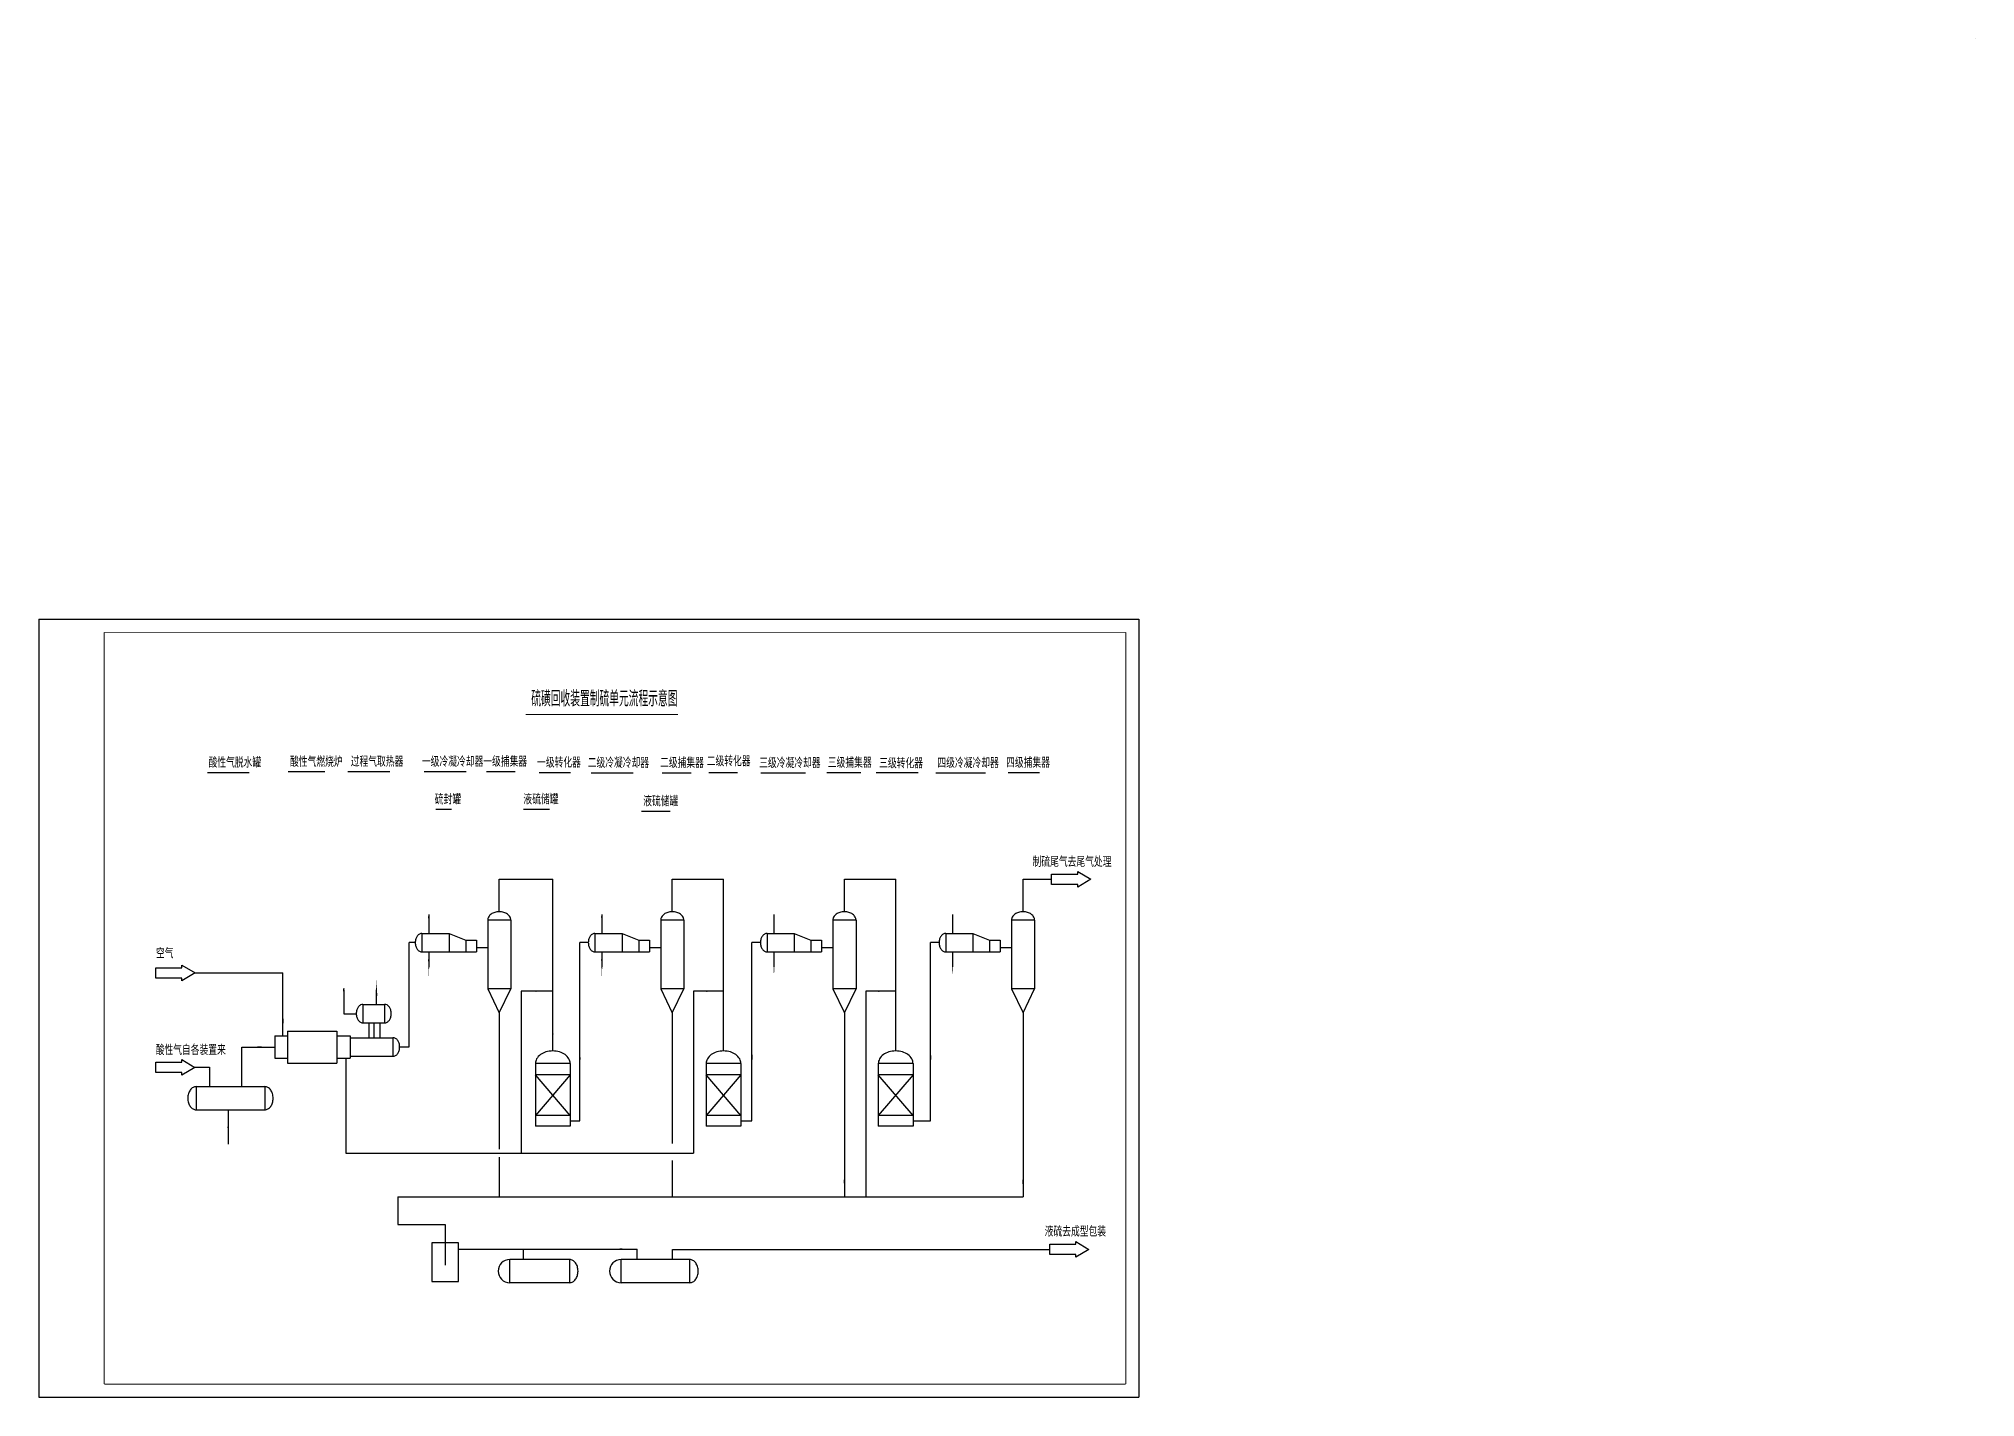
# Model space of a CAD drawing. Extents: x 0 to 739, y 297 to 815.
import ezdxf

# ---------------------------------------------------------------- set-up
doc = ezdxf.new("R2010")
doc.units = 0
doc.header["$LTSCALE"] = 300
doc.header["$MEASUREMENT"] = 0
doc.layers.get('0').update_dxf_attribs({"color": 3, "linetype": 'CONTINUOUS'})
doc.styles.get("Standard").update_dxf_attribs({"font": 'romans', "width": 0.62, "bigfont": 'hztxt'})

# ---------------------------------------------------------------- blocks, each defined once
blk = doc.blocks.new('JT')
blk.add_lwpolyline([(0, 0, 0, 0.4, 0), (-4.64, 0, 0.4, 0.4, 0)], format="xyseb")
blk = doc.blocks.new('FH02')
at = {"linetype": 'Continuous'}
for p, q in [((0, -2), (0, 2)), ((0, 2), (10, 2)), ((10, 2), (10, 3)), ((10, 3), (15, 0)), ((15, 0), (10, -3)), ((10, -2), (0, -2)), ((10, -3), (10, -2))]:
    blk.add_line(p, q, dxfattribs=at)

msp = doc.modelspace()

# ---------------------------------------------------------------- linework, layer by layer
for p, q in [((0, 593.88), (419.96, 593.88)), ((0, 593.88), (0, 296.94)), ((419.96, 593.88), (419.96, 296.94)), ((64.44, 535.42), (80.36, 535.42)), ((95.19, 535.72), (109.19, 535.72)), ((118, 535.79), (134, 535.79)), ((147.18, 535.75), (163.18, 535.75)), ((170.93, 535.79), (181.93, 535.79)), ((191, 535.43), (203, 535.43)), ((210.89, 535.32), (226.89, 535.32)), ((238, 535.33), (249, 535.33)), ((255.8, 535.34), (266.8, 535.34)), ((275.69, 535.25), (292.69, 535.25)), ((300.8, 535.37), (313.8, 535.37)), ((319.67, 535.34), (335.67, 535.34)), ((342.41, 535.25), (361.41, 535.25)), ((370.08, 535.37), (382.08, 535.37)), ((151.61, 521.4), (157.61, 521.4)), ((185, 521.4), (195, 521.4)), ((230.07, 520.66), (241.07, 520.66)), ((175.8, 482.25), (175.8, 494.69)), ((175.8, 494.69), (196.23, 494.69)), ((196.23, 429.11), (196.23, 494.69)), ((241.85, 494.69), (261.42, 494.69)), ((241.85, 482.25), (241.85, 494.69)), ((261.42, 429.11), (261.42, 494.69)), ((307.56, 482.25), (307.56, 494.64)), ((307.56, 494.64), (327.12, 494.64)), ((327.12, 429.11), (327.12, 494.64)), ((375.75, 482.25), (375.75, 494.64)), ((375.75, 494.64), (386.62, 494.64)), ((148.91, 481.15), (148.91, 473.98)), ((214.96, 481.15), (214.96, 473.98)), ((280.67, 481.15), (280.67, 473.98)), ((348.86, 481.15), (348.86, 473.98)), ((146.29, 473.98), (156.66, 473.98)), ((146.29, 473.98), (146.29, 466.91)), ((156.66, 473.98), (156.66, 466.91)), ((156.66, 473.98), (162.99, 471.4)), ((171.38, 479.07), (171.38, 452.85)), ((180.22, 479.07), (171.38, 479.07)), ((180.22, 479.07), (180.22, 452.85)), ((212.33, 473.98), (222.7, 473.98)), ((212.33, 473.98), (212.33, 466.91)), ((222.7, 473.98), (222.7, 466.91)), ((222.7, 473.98), (229.04, 471.4)), ((237.43, 479.07), (237.43, 452.85)), ((246.27, 479.07), (237.43, 479.07)), ((246.27, 479.07), (246.27, 452.85)), ((278.04, 473.98), (288.41, 473.98)), ((278.04, 473.98), (278.04, 466.91)), ((288.41, 473.98), (288.41, 466.91)), ((288.41, 473.98), (294.74, 471.4)), ((303.14, 479.07), (303.14, 452.85)), ((311.98, 479.07), (303.14, 479.07)), ((311.98, 479.07), (311.98, 452.85)), ((346.23, 473.98), (346.23, 466.91)), ((346.23, 473.98), (356.6, 473.98)), ((356.6, 473.98), (362.93, 471.4)), ((356.6, 473.98), (356.6, 466.91)), ((380.16, 479.07), (371.33, 479.07)), ((371.33, 479.07), (371.33, 452.85)), ((380.16, 479.07), (380.16, 452.85)), ((141.38, 430.64), (141.38, 470.45)), ((143.74, 470.45), (141.38, 470.45)), ((146.29, 466.91), (167.05, 466.91)), ((148.91, 466.91), (148.91, 461.18)), ((162.99, 471.4), (167.05, 471.4)), ((162.99, 471.4), (162.99, 466.91)), ((167.05, 471.4), (167.05, 466.91)), ((167.05, 468.54), (171.38, 468.54)), ((206.57, 430.64), (206.57, 470.45)), ((209.79, 470.45), (206.57, 470.45)), ((212.33, 466.91), (233.09, 466.91)), ((214.96, 466.91), (214.96, 461.18)), ((229.04, 471.4), (233.09, 471.4)), ((229.04, 471.4), (229.04, 466.91)), ((233.09, 471.4), (233.09, 466.91)), ((233.09, 468.54), (237.43, 468.54)), ((272.27, 430.64), (272.27, 470.45)), ((275.49, 470.45), (272.27, 470.45)), ((278.04, 466.91), (298.8, 466.91)), ((280.67, 466.91), (280.67, 461.18)), ((294.74, 471.4), (298.8, 471.4)), ((294.74, 471.4), (294.74, 466.91)), ((298.8, 471.4), (298.8, 466.91)), ((298.8, 468.54), (303.14, 468.54)), ((340.46, 430.64), (340.46, 470.45)), ((343.68, 470.45), (340.46, 470.45)), ((346.23, 466.91), (366.99, 466.91)), ((348.86, 466.91), (348.86, 461.18)), ((362.93, 471.4), (366.99, 471.4)), ((362.93, 471.4), (362.93, 466.91)), ((366.99, 471.4), (366.99, 466.91)), ((366.99, 468.54), (371.33, 468.54)), ((59.23, 458.96), (93.23, 458.96)), ((93.23, 434.88), (93.23, 458.96)), ((116.45, 452.39), (116.45, 443.27)), ((128.96, 446.9), (128.96, 452.39)), ((180.22, 452.85), (171.38, 452.85)), ((171.38, 452.85), (175.8, 443.7)), ((175.8, 443.7), (180.22, 452.85)), ((196.23, 451.95), (184.11, 451.95)), ((184.11, 451.95), (184.11, 390.12)), ((246.27, 452.85), (237.43, 452.85)), ((237.43, 452.85), (241.85, 443.7)), ((241.85, 443.7), (246.27, 452.85)), ((261.42, 451.95), (250, 451.95)), ((250, 451.95), (250, 390.12)), ((311.98, 452.85), (303.14, 452.85)), ((303.14, 452.85), (307.56, 443.7)), ((307.56, 443.7), (311.98, 452.85)), ((315.7, 451.95), (315.7, 373.39)), ((327.12, 451.95), (315.7, 451.95)), ((371.33, 452.85), (375.75, 443.7)), ((380.16, 452.85), (371.33, 452.85)), ((375.75, 443.7), (380.16, 452.85)), ((123.76, 446.9), (132.04, 446.9)), ((123.76, 446.9), (123.76, 439.83)), ((132.04, 446.9), (132.04, 439.83)), ((175.8, 443.7), (175.8, 391.63)), ((241.85, 443.7), (241.85, 393.74)), ((307.56, 443.7), (307.56, 373.39)), ((375.75, 443.7), (375.75, 373.39)), ((94.95, 436.7), (113.75, 436.7)), ((94.95, 436.7), (94.95, 424.4)), ((113.75, 436.7), (113.75, 424.4)), ((116.45, 443.27), (121.21, 443.32)), ((123.76, 439.83), (132.04, 439.83)), ((125.98, 439.83), (125.98, 434.18)), ((127.96, 439.83), (127.96, 434.18)), ((130.15, 439.83), (130.15, 434.18)), ((77.51, 415.5), (77.51, 430.6)), ((77.51, 430.6), (90.07, 430.6)), ((90.07, 434.88), (94.95, 434.88)), ((90.07, 434.88), (90.07, 426.4)), ((113.75, 434.88), (118.87, 434.88)), ((118.87, 434.88), (118.87, 426.4)), ((118.87, 434.18), (135.23, 434.18)), ((135.23, 434.18), (135.23, 427.11)), ((137.78, 430.64), (141.38, 430.64)), ((206.57, 402.42), (206.57, 430.64)), ((272.27, 402.42), (272.27, 430.64)), ((340.46, 402.42), (340.46, 430.64)), ((59.23, 422.9), (65.21, 422.9)), ((65.21, 422.9), (65.21, 415.5)), ((90.07, 426.4), (94.95, 426.4)), ((94.95, 424.4), (113.75, 424.4)), ((113.75, 426.4), (118.87, 426.4)), ((117.18, 426.4), (117.18, 390.12)), ((118.87, 427.11), (135.23, 427.11)), ((189.6, 424.33), (189.6, 400.41)), ((202.85, 424.33), (189.6, 424.33)), ((202.85, 424.33), (202.85, 400.41)), ((254.79, 424.33), (254.79, 400.41)), ((268.05, 424.33), (254.79, 424.33)), ((268.05, 424.33), (268.05, 400.41)), ((320.49, 424.33), (320.49, 400.41)), ((333.75, 424.33), (320.49, 424.33)), ((333.75, 424.33), (333.75, 400.41)), ((60.08, 415.5), (86.3, 415.5)), ((60.08, 415.5), (60.08, 406.66)), ((86.3, 415.5), (86.3, 406.66)), ((202.85, 420.02), (189.6, 420.02)), ((202.85, 404.47), (189.6, 420.02)), ((202.85, 420.02), (189.6, 404.47)), ((268.05, 420.02), (254.79, 404.47)), ((268.05, 404.47), (254.79, 420.02)), ((268.05, 420.02), (254.79, 420.02)), ((333.75, 420.02), (320.49, 420.02)), ((333.75, 404.47), (320.49, 420.02)), ((333.75, 420.02), (320.49, 404.47)), ((60.08, 406.66), (86.3, 406.66)), ((72.32, 406.66), (72.32, 393.6)), ((202.85, 404.47), (189.6, 404.47)), ((202.85, 400.41), (189.6, 400.41)), ((202.85, 402.42), (206.57, 402.42)), ((268.05, 404.47), (254.79, 404.47)), ((268.05, 400.41), (254.79, 400.41)), ((268.05, 402.42), (272.27, 402.42)), ((333.75, 404.47), (320.49, 404.47)), ((333.75, 400.41), (320.49, 400.41)), ((333.75, 402.42), (340.46, 402.42)), ((117.18, 390.12), (250, 390.12)), ((175.8, 388.59), (175.8, 373.39)), ((241.85, 387.25), (241.85, 373.39)), ((137.12, 373.39), (375.75, 373.39)), ((137.12, 373.39), (137.12, 362.88)), ((137.12, 362.88), (155.11, 362.88)), ((155.11, 362.88), (155.11, 347.33)), ((150.05, 355.83), (150.05, 341.18)), ((160.18, 355.83), (150.05, 355.83)), ((160.18, 341.18), (160.18, 355.83)), ((160.18, 353.48), (228.4, 353.48)), ((202.68, 349.5), (179.78, 349.5)), ((179.78, 340.67), (179.78, 349.5)), ((184.89, 353.48), (184.89, 349.5)), ((202.68, 340.67), (202.68, 349.5)), ((248.56, 349.5), (222.33, 349.5)), ((222.33, 340.67), (222.33, 349.5)), ((228.37, 353.48), (228.37, 349.5)), ((241.91, 349.5), (241.91, 353.37)), ((241.91, 353.37), (385.92, 353.37)), ((248.56, 340.67), (248.56, 349.5)), ((150.05, 341.18), (160.18, 341.18)), ((202.68, 340.67), (179.78, 340.67)), ((248.56, 340.67), (222.33, 340.67)), ((0, 296.94), (419.96, 296.94)), ((0, 296.94), (419.96, 296.94))]:
    msp.add_line(p, q)
for points in [[(739.24, 815.45), (739.24, 815.45, 0.139889)], [(180.22, 479.07, 0.13126), (179.91, 480.23, 0.10658), (178.93, 481.32, 0.083742), (177.55, 482, 0.072586), (175.8, 482.25, 0.072586), (174.06, 482, 0.083742), (172.68, 481.32, 0.10658), (171.69, 480.23, 0.13126), (171.38, 479.07, 0.13126)], [(246.27, 479.07, 0.13126), (245.96, 480.23, 0.10658), (244.98, 481.32, 0.083742), (243.6, 482, 0.072586), (241.85, 482.25, 0.072586), (240.1, 482, 0.083742), (238.73, 481.32, 0.10658), (237.74, 480.23, 0.13126), (237.43, 479.07, 0.13126)], [(311.98, 479.07, 0.13126), (311.67, 480.23, 0.10658), (310.68, 481.32, 0.083742), (309.3, 482, 0.072586), (307.56, 482.25, 0.072586), (305.81, 482, 0.083742), (304.43, 481.32, 0.10658), (303.45, 480.23, 0.13126), (303.14, 479.07, 0.13126)], [(380.16, 479.07, 0.13126), (379.86, 480.23, 0.10658), (378.87, 481.32, 0.083742), (377.49, 482, 0.072586), (375.75, 482.25, 0.072586), (374, 482, 0.083742), (372.62, 481.32, 0.10658), (371.64, 480.23, 0.13126), (371.33, 479.07, 0.13126)], [(146.29, 473.98, 0.13126), (145.36, 473.73, 0.10658), (144.49, 472.95, 0.083742), (143.94, 471.85, 0.072586), (143.74, 470.45, 0.072586), (143.94, 469.05, 0.083742), (144.49, 467.95, 0.10658), (145.36, 467.16, 0.13126), (146.29, 466.91, 0.13126)], [(212.33, 473.98, 0.13126), (211.41, 473.73, 0.10658), (210.53, 472.95, 0.083742), (209.99, 471.85, 0.072586), (209.79, 470.45, 0.072586), (209.99, 469.05, 0.083742), (210.53, 467.95, 0.10658), (211.41, 467.16, 0.13126), (212.33, 466.91, 0.13126)], [(278.04, 473.98, 0.13126), (277.11, 473.73, 0.10658), (276.24, 472.95, 0.083742), (275.7, 471.85, 0.072586), (275.49, 470.45, 0.072586), (275.7, 469.05, 0.083742), (276.24, 467.95, 0.10658), (277.11, 467.16, 0.13126), (278.04, 466.91, 0.13126)], [(346.23, 473.98, 0.13126), (345.3, 473.73, 0.10658), (344.43, 472.95, 0.083742), (343.89, 471.85, 0.072586), (343.68, 470.45, 0.072586), (343.89, 469.05, 0.083742), (344.43, 467.95, 0.10658), (345.3, 467.16, 0.13126), (346.23, 466.91, 0.13126)], [(123.76, 446.9, 0.13126), (122.83, 446.66, 0.10658), (121.96, 445.87, 0.083742), (121.42, 444.77, 0.072586), (121.21, 443.37, 0.072586), (121.42, 441.97, 0.083742), (121.96, 440.87, 0.10658), (122.83, 440.08, 0.13126), (123.76, 439.83, 0.13126)], [(132.04, 439.83, 0.13126), (132.97, 440.08, 0.10658), (133.84, 440.87, 0.083742), (134.38, 441.97, 0.072586), (134.59, 443.37, 0.072586), (134.38, 444.77, 0.083742), (133.84, 445.87, 0.10658), (132.97, 446.66, 0.13126), (132.04, 446.9, 0.13126)], [(135.23, 427.11, 0.13126), (136.16, 427.35, 0.10658), (137.03, 428.14, 0.083742), (137.58, 429.24, 0.072586), (137.78, 430.64, 0.072586), (137.58, 432.04, 0.083742), (137.03, 433.14, 0.10658), (136.16, 433.93, 0.13126), (135.23, 434.18, 0.13126)], [(202.85, 424.33, 0.13126), (202.39, 426.07, 0.10658), (200.91, 427.71, 0.083742), (198.85, 428.72, 0.072586), (196.23, 429.11, 0.072586), (193.6, 428.72, 0.083742), (191.54, 427.71, 0.10658), (190.06, 426.07, 0.13126), (189.6, 424.33, 0.13126)], [(268.05, 424.33, 0.13126), (267.58, 426.07, 0.10658), (266.11, 427.71, 0.083742), (264.04, 428.72, 0.072586), (261.42, 429.11, 0.072586), (258.8, 428.72, 0.083742), (256.73, 427.71, 0.10658), (255.26, 426.07, 0.13126), (254.79, 424.33, 0.13126)], [(333.75, 424.33, 0.13126), (333.28, 426.07, 0.10658), (331.81, 427.71, 0.083742), (329.74, 428.72, 0.072586), (327.12, 429.11, 0.072586), (324.5, 428.72, 0.083742), (322.43, 427.71, 0.10658), (320.96, 426.07, 0.13126), (320.49, 424.33, 0.13126)], [(60.08, 415.5, 0.13126), (58.92, 415.19, 0.10658), (57.83, 414.2, 0.083742), (57.15, 412.82, 0.072586), (56.9, 411.08, 0.072586), (57.15, 409.33, 0.083742), (57.83, 407.95, 0.10658), (58.92, 406.97, 0.13126), (60.08, 406.66, 0.13126)], [(86.3, 406.66, 0.13126), (87.46, 406.97, 0.10658), (88.55, 407.95, 0.083742), (89.23, 409.33, 0.072586), (89.48, 411.08, 0.072586), (89.23, 412.82, 0.083742), (88.55, 414.2, 0.10658), (87.46, 415.19, 0.13126), (86.3, 415.5, 0.13126)], [(202.68, 340.67, 0.13126), (203.84, 340.98, 0.10658), (204.93, 341.96, 0.083742), (205.61, 343.34, 0.072586), (205.86, 345.09, 0.072586), (205.61, 346.83, 0.083742), (204.93, 348.21, 0.10658), (203.84, 349.19, 0.13126), (202.68, 349.5, 0.13126)], [(248.56, 340.67, 0.13126), (249.72, 340.98, 0.10658), (250.81, 341.96, 0.083742), (251.48, 343.34, 0.072586), (251.74, 345.09, 0.072586), (251.48, 346.83, 0.083742), (250.81, 348.21, 0.10658), (249.72, 349.19, 0.13126), (248.56, 349.5, 0.13126)]]:
    msp.add_lwpolyline(points, format="xyb")
at = {"const_width": 0.3}
for points in [[(25, 588.88), (25, 301.94)], [(25, 588.88), (414.96, 588.88)], [(414.96, 588.88), (414.96, 301.94)], [(185.91, 557.54), (244, 557.54)], [(25, 301.94), (414.96, 301.94)]]:
    msp.add_lwpolyline(points, dxfattribs=at)
for centre in [(179.78, 345.09), (222.33, 345.09)]:
    msp.add_arc(centre, 4.42, 90, 270)

# ---------------------------------------------------------------- block references
for p in [(386.62, 494.64), (44.69, 458.9), (44.64, 422.84), (385.92, 353.37)]:
    msp.add_blockref('FH02', p)
at = {"xscale": 1.414, "yscale": 1.414, "zscale": 1.414}
for p, rotation in [((148.91, 473.98), 270), ((214.96, 473.98), 270), ((280.67, 473.98), 270), ((348.86, 473.98), 270), ((148.91, 457.56), 270), ((214.96, 457.56), 270), ((280.67, 457.56), 270), ((348.86, 457.56), 270), ((116.45, 446.43), 270), ((128.96, 456.66), 90), ((141.38, 449.14), 90), ((93.23, 434.88), 270), ((196.23, 429.11), 270), ((206.57, 432.29), 90), ((272.27, 432.29), 90), ((340.46, 432.29), 90), ((65.21, 415.5), 270), ((72.32, 393.6), 270), ((175.8, 373.39), 270), ((241.85, 373.39), 270), ((307.56, 373.39), 270), ((375.75, 373.39), 270)]:
    msp.add_blockref('JT', p, dxfattribs=dict(at, rotation=rotation))
for p in [(196.23, 451.95), (261.42, 451.95), (327.12, 451.95), (90.07, 430.6), (228.37, 353.48)]:
    msp.add_blockref('JT', p, dxfattribs=at)

# ---------------------------------------------------------------- texts
at = {"width": 0.62}
for s, height, p in [(' 硫磺回收装置制硫单元流程示意图', 6, (185.47, 560.58)), ('酸性气脱水罐', 4, (64.82, 537.24)), ('酸性气燃烧炉', 4, (95.94, 537.54)), ('过程气取热器', 4, (119.1, 537.61)), ('一级冷凝冷却器', 4, (146.26, 537.57)), ('一级捕集器', 4, (169.7, 537.61)), ('一级转化器', 4, (190.23, 537.25)), ('二级冷凝冷却器', 4, (209.55, 537.14)), ('二级捕集器', 4, (237.19, 537.15)), ('二级转化器', 4, (254.99, 537.76)), ('三级冷凝冷却器', 4, (275.01, 537.07)), ('三级捕集器', 4, (301.2, 537.19)), ('三级转化器', 4, (320.81, 536.97)), ('四级冷凝冷却器', 4, (343.04, 537.07)), ('四级捕集器', 4, (369.28, 537.19)), ('硫封罐', 4, (151.17, 523.21)), ('液硫储罐', 4, (185.01, 523.21)), ('液硫储罐', 4, (230.75, 522.48)), ('制硫尾气去尾气处理', 4, (379.37, 499.35)), ('空气', 4, (44.74, 464.43)), ('酸性气自各装置来', 4, (44.64, 427.54)), ('液硫去成型包装', 4, (384, 358.24))]:
    msp.add_text(s, height=height, dxfattribs=at).set_placement(p)

doc.saveas('drawing.dxf')
